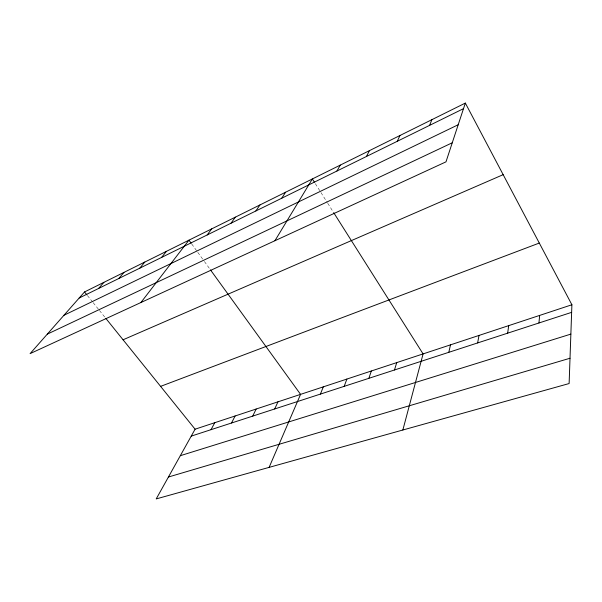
<?xml version="1.0" encoding="UTF-8"?>
<svg xmlns="http://www.w3.org/2000/svg" width="602" height="602" viewBox="0 0 602 602"><rect width="100%" height="100%" fill="white"/><g stroke="black" fill="none" stroke-linecap="round" stroke-linejoin="round"><path stroke-width="0.45" stroke-dasharray="3.01 2.26" d="M87.403 295.522L92.573 301.941M93.152 302.655L98.894 309.782M99.465 310.497L105.215 317.63M191.722 243.968L197.23 251.583M197.78 252.343L203.845 260.726M204.402 261.486L209.91 269.102M315.328 183.655L327.232 202.468M327.729 203.25L333.177 211.859"/><path stroke-width="0.9" d="M571.9 304.762L569.123 383.549L156.211 498.923L195.093 429.196L571.9 304.762L465.338 103.077L84.528 291.955L30.1 353.622L445.984 161.848L465.338 103.077M538.963 322.981L539.633 315.418M507.659 333.169L508.698 325.637M477.634 342.937L479.011 335.442M448.806 352.313L450.499 344.856M402.851 430.009L423.086 353.908L333.674 212.634M394.483 369.989L396.718 362.615M368.86 378.327L371.336 370.998M344.186 386.349L346.88 379.072M429.61 125.359L431.875 119.678M320.407 394.092L323.312 386.853M269.117 467.37L300.571 394.363L210.459 269.862M397.29 141.282L399.939 135.51M274.693 408.961L277.966 401.827M252.72 416.11L256.159 409.029M231.507 423.01L235.104 415.982M366.437 156.482L369.44 150.643M211.031 429.67L214.756 422.702M336.954 171.013L340.273 165.106M274.926 240.725L312.355 178.96L314.342 182.09M281.736 198.216L285.604 192.226M255.858 210.971L259.959 204.943M231.025 223.207L235.337 217.156M207.186 234.953L211.693 228.88M140.898 302.535L188.96 240.16L191.165 243.208M161.592 257.415L166.445 251.327M139.792 268.161L144.789 262.066M118.82 278.493L123.944 272.405M98.623 288.441L103.875 282.361M79.171 298.028L463.495 108.661M63.955 315.267L458.197 124.749M47.302 334.133L452.268 142.772M123.064 339.784L503.159 174.67M160.599 386.371L539.294 243.057M191.24 436.111L571.629 312.355M180.314 455.691L570.862 334.11M168.425 477.017L570.011 358.243M84.528 291.955L86.831 294.807M105.794 318.345L195.093 429.196"/></g></svg>
